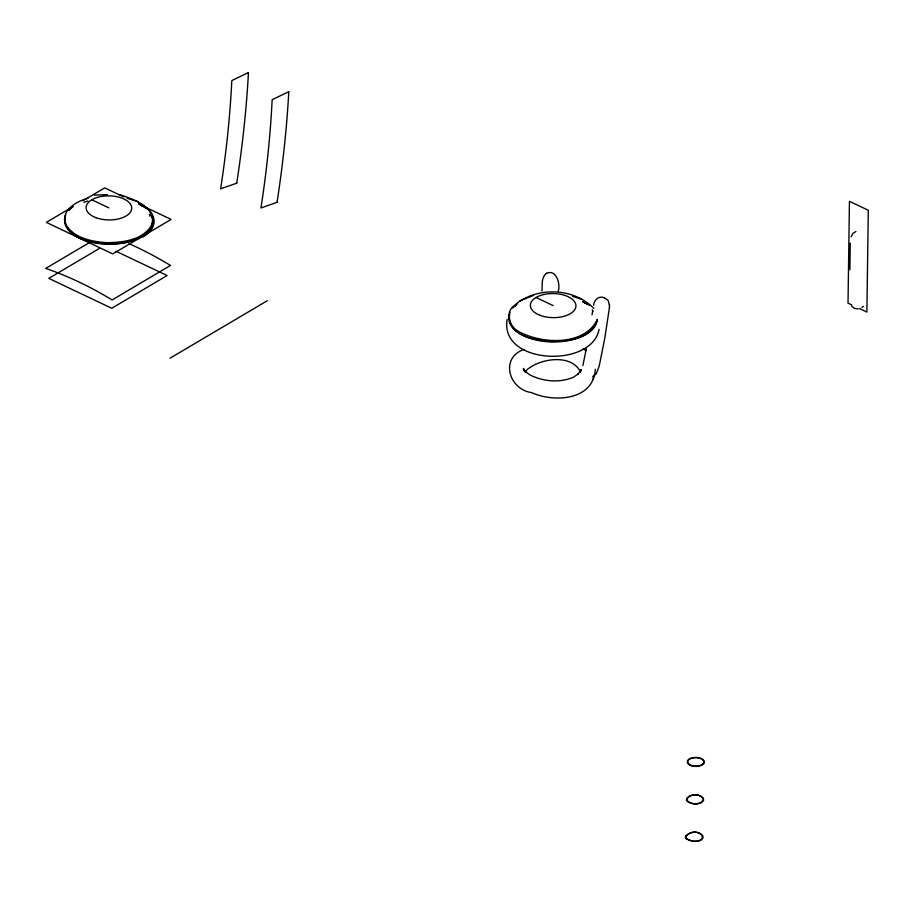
<?xml version="1.0" encoding="UTF-8"?>
<svg xmlns="http://www.w3.org/2000/svg" width="914" height="914" viewBox="0 0 914 914"><rect width="100%" height="100%" fill="white"/><g stroke="black" fill="none" stroke-linecap="round" stroke-linejoin="round"><path stroke-width="1.37" d="M558.237 291.12C560.716 284.174 556.215 268.556 546.389 273.435M592.683 376.671L596.294 373.769L599.253 365.829L604.828 337.906L609.467 307.355M609.489 305.55L608.13 300.34L604.051 297.633M541.991 291.006C542.448 285.351 540.997 277.033 546.595 273.309M609.467 307.915L609.489 305.002M849.883 269.79L850.271 243.135M595.311 369.279C593.494 400.732 553.815 402.697 531.491 392.597C508.904 389.398 499.512 357.865 524.065 349.411M592.044 314.919L592.626 311M597.162 319.352C592.558 338.74 567.8 341.036 551.233 341.927A44.215 23.364 0.8 0 1 509.212 314.839M599.058 329.326C592.021 368.422 499.295 364.926 507.156 319.397M582.892 365.554L586.354 348.451M580.413 371.849L580.904 369.462L580.219 371.872L581.053 369.644L580.516 371.073M593.632 305.207C593.951 299.746 599.047 295.53 604.348 297.69M593.072 378.819L594.031 375.563M851.117 236.76L852.945 233.424L855.915 231.516M65.694 214.641L64.563 219.177L65.145 224.353A44.215 23.364 0.8 0 0 118.34 243.798A44.215 23.364 0.8 0 0 151.336 215.076M509.932 312.348C504.379 338.077 542.722 341.973 560.351 341.71A44.215 23.364 0.8 0 0 597.15 319.957M596.808 320.711C582.584 346.577 540.357 343.87 517.884 331.051C508.755 325.784 504.996 311.765 514.742 305.105C536.609 286.345 573.729 287.659 593.814 308.395M580.756 370.444L577.911 374.317L578.402 373.86L573.375 377.276C559.517 383.137 542.996 381.584 529.743 374.82L525.196 371.37L525.664 371.849L523.414 368.433L523.973 370.844L523.711 369.233L523.859 370.181M524.853 371.815C536.952 358.802 569.662 353.112 579.716 370.558L580.127 372.089M863.33 306.259L862.028 307.561M68.493 210.334L72.834 206.415M512.731 308.041L517.073 304.122M73.097 206.564L46.34 222.388L112.742 253.909L171.124 219.406L139.202 204.245M82.831 200.817L104.722 187.884L123.881 196.967M89.481 242.553L45.7 268.43A376.534 241.627 59.4 0 1 112.102 299.952L170.484 265.448A376.534 241.627 59.4 0 0 129.011 243.672M99.329 248.494L48.785 278.37L111.748 308.258L167.113 275.537L115.952 251.247M169.97 358.242L267.265 300.74M248.311 72.629L231.813 80.569A800.378 444.901 -64.6 0 1 220.617 188.81L236.852 183.131M288.63 91.777L272.144 99.717A800.378 444.901 -64.6 0 1 260.947 207.958L277.182 202.28M87.995 198.235C76.49 201.229 59.707 210.871 66.037 225.084C74.868 238.474 92.325 241.742 107.258 242.678C122.51 242.404 141.167 240.371 150.604 226.843C161.401 208.426 131.033 198.292 119.494 194.545M533.502 295.428L519.803 300.82M83.962 202.268L87.881 201.011M94.348 195.15L107.304 194.591M858.075 308.966L854.43 308.361L851.642 306.144M582.195 299.335L572.575 296.376M137.957 201.628L127.057 198.258M583.201 301.723L589.724 305.493M138.962 204.028L146.309 208.472M851.791 304.91L848.021 303.117L849.437 201.297L868.3 210.254L866.883 312.062L859.331 308.486M536.038 297.473L553.153 305.596M91.8 199.766L108.915 207.889M583.235 348.954L585.908 350.725M150.136 212.631C161.161 232.567 131.399 243.695 115.884 243.547C97.684 244.529 68.424 241.49 64.563 219.531A44.215 23.364 0.8 0 1 64.974 217.144M149.382 214.63L149.965 216.218M582.698 301.746A41.713 22.039 0.8 0 1 584.72 302.922M592.181 309.755A41.713 22.039 0.8 0 1 593.106 311.263M515.016 306.236A44.215 23.364 0.8 0 1 516.49 305.036M583.143 301.826A44.215 23.364 0.8 0 1 587.713 304.499M68.779 210.483A44.215 23.364 0.8 0 1 72.252 207.329M140.79 205.124A44.215 23.364 0.8 0 1 142.618 206.221M248.459 72.549A864.724 480.661 -64.6 0 1 236.703 183.188M288.79 91.697A864.724 480.661 -64.6 0 1 277.033 202.325M138.688 203.194A45.357 23.97 0.8 0 1 142.801 237.069M685.557 837.373C688.402 842.182 703.494 843.542 702.272 835.819C698.147 830.278 688.425 831.352 685.557 837.373M686.677 799.636C689.065 804.96 702.021 805.794 703.3 799.11C700.17 793.169 689.225 793.455 686.677 799.636M686.757 798.413L686.471 800.618C690.47 804.229 696.822 804.777 701.655 802.481L703.597 800.436L703.323 798.105C698.959 793.478 690.915 793.718 686.757 798.413M686.06 835.842L685.26 837.658L686.288 838.938L693.086 841.371L697.508 841.257L701.129 840.012L703.083 837.967L702.797 835.636C698.216 830.609 690.573 831.214 686.06 835.842M704.123 762.904L702.181 764.949L698.547 766.206A8.489 4.49 0.8 0 1 687.408 762.527A8.489 4.49 0.8 0 1 696.011 757.443A8.489 4.49 0.8 0 1 704.123 762.904M540.243 315.387A22.793 12.042 0.8 0 0 575.877 306.773A22.793 12.042 0.8 0 0 543.339 294.628A22.793 12.042 0.8 0 0 540.243 315.387M96.004 217.692A22.793 12.042 0.8 0 0 131.639 209.066A22.793 12.042 0.8 0 0 99.1 196.921A22.793 12.042 0.8 0 0 96.004 217.692M691.51 765.521A8.112 4.284 0.8 0 0 703.906 762.162A8.112 4.284 0.8 0 0 692.012 758.106A8.112 4.284 0.8 0 0 691.51 765.521"/></g></svg>
